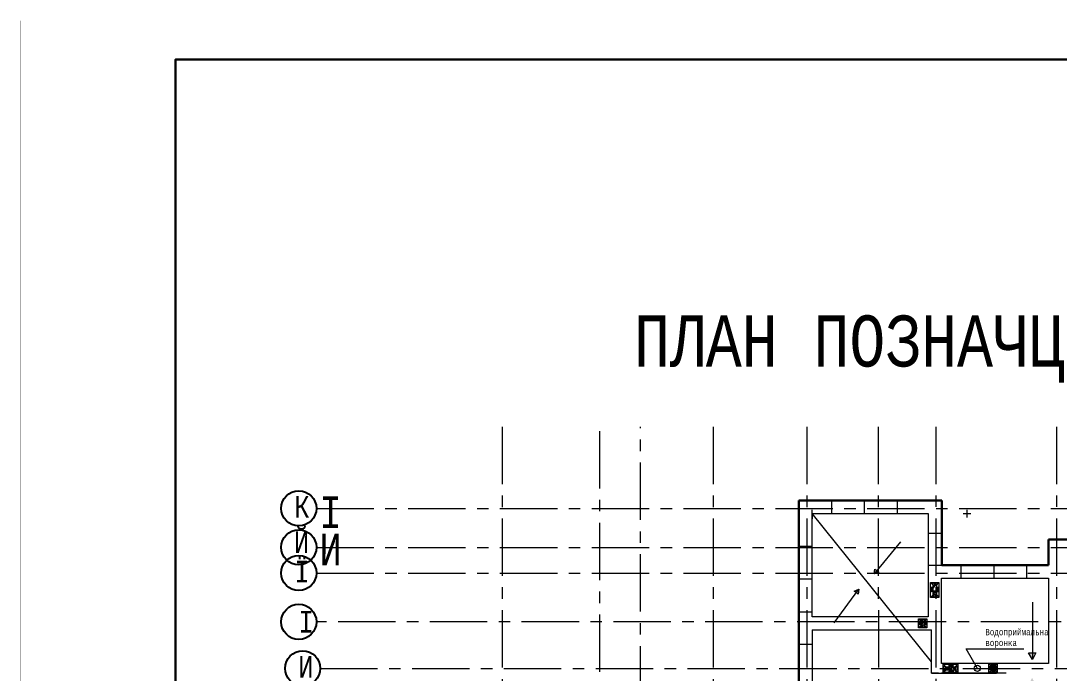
# Model space of a CAD drawing. Header units: millimetres. Extents: x -689206 to 4969298, y -1019800 to 703299.
# Drawn here: x 323329 to 363551, y -339178 to -313889 of the extents above; entities that cross this region are included whole.
import ezdxf

# ---------------------------------------------------------------- set-up
doc = ezdxf.new("R2010")
doc.units = ezdxf.units.MM
doc.linetypes.add('JIS_02_4.0', pattern=[5.5, 4, -1.5])
doc.linetypes.add('осеваяX2', pattern=[101.6, 63.5, -12.7, 12.7, -12.7])
doc.layers.add('внешняярамка', color=7, linetype='Continuous', lineweight=5, plot=False)
for name, color, linetype, lineweight in [('Відомість заповнення дверних та віконних прорізів', 7, 'Continuous', 5), ('РАЗМЕРЫ', 7, 'Continuous', 9), ('сваи', 7, 'JIS_02_4.0', 30), ('стены', 7, 'Continuous', 20), ('Штамп', 7, 'Continuous', 5)]:
    doc.layers.add(name, color=color, linetype=linetype, lineweight=lineweight)
for name, color, linetype in [('кровля', 211, 'Continuous'), ('сетка', 104, 'Continuous'), ('четотам', 7, 'Continuous')]:
    doc.layers.add(name, color=color, linetype=linetype)
doc.styles.add('Аннотативный', font='isocteur.ttf', dxfattribs={"width": 0.7, "height": 250})

msp = doc.modelspace()

# ---------------------------------------------------------------- hatches: boundary and pattern name
at = {"layer": 'кровля', "lineweight": 5}
h = msp.add_hatch(color=7, dxfattribs=at)
h.dxf.hatch_style = 1
h.paths.add_polyline_path([(358585.4, -335854.6), (358609.1, -335862.7), (358609.1, -335854.6)])
h.paths.add_polyline_path([(358585.4, -335854.6), (358609.1, -335854.6), (358609.1, -335846.5)])
h = msp.add_hatch(color=7, dxfattribs=at)
h.dxf.hatch_style = 1
h.paths.add_polyline_path([(358674.1, -335703.9), (358682.3, -335703.9), (358674.1, -335680.3)])
h.paths.add_polyline_path([(358666, -335703.9), (358674.1, -335703.9), (358674.1, -335680.3)])
h = msp.add_hatch(color=7, dxfattribs=at)
h.dxf.hatch_style = 1
h.paths.add_polyline_path([(358729.4, -335703.9), (358737.5, -335703.9), (358729.4, -335680.3)])
h.paths.add_polyline_path([(358721.3, -335703.9), (358729.4, -335703.9), (358729.4, -335680.3)])
h = msp.add_hatch(color=7, dxfattribs=at)
h.dxf.hatch_style = 1
h.paths.add_polyline_path([(358784.7, -335680.3), (358776.6, -335703.9), (358784.7, -335703.9)])
h.paths.add_polyline_path([(358784.7, -335680.3), (358784.7, -335703.9), (358792.8, -335703.9)])
h = msp.add_hatch(color=7, dxfattribs=at)
h.dxf.hatch_style = 1
h.paths.add_polyline_path([(358849.7, -335854.6), (358849.7, -335862.7), (358873.4, -335854.6)])
h.paths.add_polyline_path([(358849.7, -335846.5), (358849.7, -335854.6), (358873.4, -335854.6)])
h = msp.add_hatch(color=7, dxfattribs=at)
h.dxf.hatch_style = 1
h.paths.add_polyline_path([(358585.4, -335904.4), (358609.1, -335912.5), (358609.1, -335904.4)])
h.paths.add_polyline_path([(358585.4, -335904.4), (358609.1, -335904.4), (358609.1, -335896.2)])
h = msp.add_hatch(color=7, dxfattribs=at)
h.dxf.hatch_style = 1
h.paths.add_polyline_path([(358585.4, -335955.6), (358609.1, -335963.8), (358609.1, -335955.6)])
h.paths.add_polyline_path([(358585.4, -335955.6), (358609.1, -335955.6), (358609.1, -335947.5)])
h = msp.add_hatch(color=7, dxfattribs=at)
h.dxf.hatch_style = 1
h.paths.add_polyline_path([(358609.1, -336006.9), (358609.1, -335998.8), (358585.4, -336006.9)])
h.paths.add_polyline_path([(358609.1, -336015), (358609.1, -336006.9), (358585.4, -336006.9)])
h = msp.add_hatch(color=7, dxfattribs=at)
h.dxf.hatch_style = 1
h.paths.add_polyline_path([(358674.1, -336224.2), (358682.3, -336200.5), (358674.1, -336200.5)])
h.paths.add_polyline_path([(358674.1, -336224.2), (358674.1, -336200.5), (358666, -336200.5)])
h = msp.add_hatch(color=7, dxfattribs=at)
h.dxf.hatch_style = 1
h.paths.add_polyline_path([(358729.4, -336224.2), (358737.5, -336200.5), (358729.4, -336200.5)])
h.paths.add_polyline_path([(358729.4, -336224.2), (358729.4, -336200.5), (358721.3, -336200.5)])
h = msp.add_hatch(color=7, dxfattribs=at)
h.dxf.hatch_style = 1
h.paths.add_polyline_path([(358784.7, -336200.5), (358776.6, -336200.5), (358784.7, -336224.2)])
h.paths.add_polyline_path([(358792.8, -336200.5), (358784.7, -336200.5), (358784.7, -336224.2)])
h = msp.add_hatch(color=7, dxfattribs=at)
h.dxf.hatch_style = 1
h.paths.add_polyline_path([(358849.7, -335904.4), (358849.7, -335912.5), (358873.4, -335904.4)])
h.paths.add_polyline_path([(358849.7, -335896.2), (358849.7, -335904.4), (358873.4, -335904.4)])
h = msp.add_hatch(color=7, dxfattribs=at)
h.dxf.hatch_style = 1
h.paths.add_polyline_path([(358849.7, -335955.6), (358849.7, -335963.8), (358873.4, -335955.6)])
h.paths.add_polyline_path([(358849.7, -335947.5), (358849.7, -335955.6), (358873.4, -335955.6)])
h = msp.add_hatch(color=7, dxfattribs=at)
h.dxf.hatch_style = 1
h.paths.add_polyline_path([(358873.4, -336006.9), (358849.7, -335998.8), (358849.7, -336006.9)])
h.paths.add_polyline_path([(358873.4, -336006.9), (358849.7, -336006.9), (358849.7, -336015)])
at = {"layer": 'кровля', "lineweight": 5, "true_color": 0x000000}
h = msp.add_hatch(color=18, dxfattribs=at)
h.dxf.hatch_style = 1
h.paths.add_polyline_path([(358115.4, -337184.4), (358139.1, -337192.6), (358139.1, -337184.4)])
h.paths.add_polyline_path([(358115.4, -337184.4), (358139.1, -337184.4), (358139.1, -337176.3)])
h = msp.add_hatch(color=18, dxfattribs=at)
h.dxf.hatch_style = 1
h.paths.add_polyline_path([(358115.4, -337235.7), (358139.1, -337243.8), (358139.1, -337235.7)])
h.paths.add_polyline_path([(358115.4, -337235.7), (358139.1, -337235.7), (358139.1, -337227.6)])
h = msp.add_hatch(color=18, dxfattribs=at)
h.dxf.hatch_style = 1
h.paths.add_polyline_path([(358139.1, -337286.9), (358139.1, -337278.8), (358115.4, -337286.9)])
h.paths.add_polyline_path([(358139.1, -337295.1), (358139.1, -337286.9), (358115.4, -337286.9)])
h = msp.add_hatch(color=18, dxfattribs=at)
h.dxf.hatch_style = 1
h.paths.add_polyline_path([(358204.1, -337108.7), (358212.3, -337108.7), (358204.1, -337085.1)])
h.paths.add_polyline_path([(358196, -337108.7), (358204.1, -337108.7), (358204.1, -337085.1)])
h = msp.add_hatch(color=18, dxfattribs=at)
h.dxf.hatch_style = 1
h.paths.add_polyline_path([(358204.1, -337402.7), (358212.3, -337379.1), (358204.1, -337379.1)])
h.paths.add_polyline_path([(358204.1, -337402.7), (358204.1, -337379.1), (358196, -337379.1)])
h = msp.add_hatch(color=18, dxfattribs=at)
h.dxf.hatch_style = 1
h.paths.add_polyline_path([(358259.4, -337108.7), (358267.5, -337108.7), (358259.4, -337085.1)])
h.paths.add_polyline_path([(358251.3, -337108.7), (358259.4, -337108.7), (358259.4, -337085.1)])
h = msp.add_hatch(color=18, dxfattribs=at)
h.dxf.hatch_style = 1
h.paths.add_polyline_path([(358259.4, -337402.7), (358267.5, -337379.1), (358259.4, -337379.1)])
h.paths.add_polyline_path([(358259.4, -337402.7), (358259.4, -337379.1), (358251.3, -337379.1)])
h = msp.add_hatch(color=18, dxfattribs=at)
h.dxf.hatch_style = 1
h.paths.add_polyline_path([(358314.7, -337085.1), (358306.6, -337108.7), (358314.7, -337108.7)])
h.paths.add_polyline_path([(358314.7, -337085.1), (358314.7, -337108.7), (358322.8, -337108.7)])
h = msp.add_hatch(color=18, dxfattribs=at)
h.dxf.hatch_style = 1
h.paths.add_polyline_path([(358314.7, -337379.1), (358306.6, -337379.1), (358314.7, -337402.7)])
h.paths.add_polyline_path([(358322.8, -337379.1), (358314.7, -337379.1), (358314.7, -337402.7)])
h = msp.add_hatch(color=18, dxfattribs=at)
h.dxf.hatch_style = 1
h.paths.add_polyline_path([(358379.7, -337184.4), (358379.7, -337192.6), (358403.4, -337184.4)])
h.paths.add_polyline_path([(358379.7, -337176.3), (358379.7, -337184.4), (358403.4, -337184.4)])
h = msp.add_hatch(color=18, dxfattribs=at)
h.dxf.hatch_style = 1
h.paths.add_polyline_path([(358379.7, -337235.7), (358379.7, -337243.8), (358403.4, -337235.7)])
h.paths.add_polyline_path([(358379.7, -337227.6), (358379.7, -337235.7), (358403.4, -337235.7)])
h = msp.add_hatch(color=18, dxfattribs=at)
h.dxf.hatch_style = 1
h.paths.add_polyline_path([(358403.4, -337286.9), (358379.7, -337278.8), (358379.7, -337286.9)])
h.paths.add_polyline_path([(358403.4, -337286.9), (358379.7, -337286.9), (358379.7, -337295.1)])
at = {"layer": 'кровля', "lineweight": 5}
h = msp.add_hatch(color=7, dxfattribs=at)
h.dxf.hatch_style = 1
h.paths.add_polyline_path([(359067.5, -338934.7), (359091.1, -338942.9), (359091.1, -338934.7)])
h.paths.add_polyline_path([(359067.5, -338934.7), (359091.1, -338934.7), (359091.1, -338926.6)])
h = msp.add_hatch(color=7, dxfattribs=at)
h.dxf.hatch_style = 1
h.paths.add_polyline_path([(359067.5, -338990), (359091.1, -338998.1), (359091.1, -338990)])
h.paths.add_polyline_path([(359067.5, -338990), (359091.1, -338990), (359091.1, -338981.9)])
h = msp.add_hatch(color=7, dxfattribs=at)
h.dxf.hatch_style = 1
h.paths.add_polyline_path([(359091.1, -339045.3), (359091.1, -339037.1), (359067.5, -339045.3)])
h.paths.add_polyline_path([(359091.1, -339053.4), (359091.1, -339045.3), (359067.5, -339045.3)])
h = msp.add_hatch(color=7, dxfattribs=at)
h.dxf.hatch_style = 1
h.paths.add_polyline_path([(359284.7, -338869.7), (359292.9, -338869.7), (359284.7, -338846)])
h.paths.add_polyline_path([(359276.6, -338869.7), (359284.7, -338869.7), (359284.7, -338846)])
h = msp.add_hatch(color=7, dxfattribs=at)
h.dxf.hatch_style = 1
h.paths.add_polyline_path([(359336, -338846), (359327.9, -338869.7), (359336, -338869.7)])
h.paths.add_polyline_path([(359336, -338846), (359336, -338869.7), (359344.1, -338869.7)])
h = msp.add_hatch(color=7, dxfattribs=at)
h.dxf.hatch_style = 1
h.paths.add_polyline_path([(359387.2, -338846), (359379.1, -338869.7), (359387.2, -338869.7)])
h.paths.add_polyline_path([(359387.2, -338846), (359387.2, -338869.7), (359395.4, -338869.7)])
h = msp.add_hatch(color=7, dxfattribs=at)
h.dxf.hatch_style = 1
h.paths.add_polyline_path([(359437, -338846), (359428.9, -338869.7), (359437, -338869.7)])
h.paths.add_polyline_path([(359437, -338846), (359437, -338869.7), (359445.2, -338869.7)])
h = msp.add_hatch(color=7, dxfattribs=at)
h.dxf.hatch_style = 1
h.paths.add_polyline_path([(359587.7, -338934.7), (359587.7, -338942.9), (359611.4, -338934.7)])
h.paths.add_polyline_path([(359587.7, -338926.6), (359587.7, -338934.7), (359611.4, -338934.7)])
h = msp.add_hatch(color=7, dxfattribs=at)
h.dxf.hatch_style = 1
h.paths.add_polyline_path([(359587.7, -338990), (359587.7, -338998.1), (359611.4, -338990)])
h.paths.add_polyline_path([(359587.7, -338981.9), (359587.7, -338990), (359611.4, -338990)])
h = msp.add_hatch(color=7, dxfattribs=at)
h.dxf.hatch_style = 1
h.paths.add_polyline_path([(359611.4, -339045.3), (359587.7, -339037.1), (359587.7, -339045.3)])
h.paths.add_polyline_path([(359611.4, -339045.3), (359587.7, -339045.3), (359587.7, -339053.4)])
at = {"layer": 'кровля', "lineweight": 5, "true_color": 0x000000}
h = msp.add_hatch(color=18, dxfattribs=at)
h.dxf.hatch_style = 1
h.paths.add_polyline_path([(360845.4, -338930.5), (360869.1, -338938.7), (360869.1, -338930.5)])
h.paths.add_polyline_path([(360845.4, -338930.5), (360869.1, -338930.5), (360869.1, -338922.4)])
h = msp.add_hatch(color=18, dxfattribs=at)
h.dxf.hatch_style = 1
h.paths.add_polyline_path([(360845.4, -338981.8), (360869.1, -338989.9), (360869.1, -338981.8)])
h.paths.add_polyline_path([(360845.4, -338981.8), (360869.1, -338981.8), (360869.1, -338973.7)])
h = msp.add_hatch(color=18, dxfattribs=at)
h.dxf.hatch_style = 1
h.paths.add_polyline_path([(360869.1, -339033), (360869.1, -339024.9), (360845.4, -339033)])
h.paths.add_polyline_path([(360869.1, -339041.2), (360869.1, -339033), (360845.4, -339033)])
h = msp.add_hatch(color=18, dxfattribs=at)
h.dxf.hatch_style = 1
h.paths.add_polyline_path([(360934.1, -338854.8), (360942.3, -338854.8), (360934.1, -338831.2)])
h.paths.add_polyline_path([(360926, -338854.8), (360934.1, -338854.8), (360934.1, -338831.2)])
h = msp.add_hatch(color=18, dxfattribs=at)
h.dxf.hatch_style = 1
h.paths.add_polyline_path([(360989.4, -338854.8), (360997.5, -338854.8), (360989.4, -338831.2)])
h.paths.add_polyline_path([(360981.3, -338854.8), (360989.4, -338854.8), (360989.4, -338831.2)])
h = msp.add_hatch(color=18, dxfattribs=at)
h.dxf.hatch_style = 1
h.paths.add_polyline_path([(361044.7, -338831.2), (361036.6, -338854.8), (361044.7, -338854.8)])
h.paths.add_polyline_path([(361044.7, -338831.2), (361044.7, -338854.8), (361052.8, -338854.8)])
h = msp.add_hatch(color=18, dxfattribs=at)
h.dxf.hatch_style = 1
h.paths.add_polyline_path([(361109.7, -338930.5), (361109.7, -338938.7), (361133.4, -338930.5)])
h.paths.add_polyline_path([(361109.7, -338922.4), (361109.7, -338930.5), (361133.4, -338930.5)])
h = msp.add_hatch(color=18, dxfattribs=at)
h.dxf.hatch_style = 1
h.paths.add_polyline_path([(361109.7, -338981.8), (361109.7, -338989.9), (361133.4, -338981.8)])
h.paths.add_polyline_path([(361109.7, -338973.7), (361109.7, -338981.8), (361133.4, -338981.8)])
h = msp.add_hatch(color=18, dxfattribs=at)
h.dxf.hatch_style = 1
h.paths.add_polyline_path([(361133.4, -339033), (361109.7, -339024.9), (361109.7, -339033)])
h.paths.add_polyline_path([(361133.4, -339033), (361109.7, -339033), (361109.7, -339041.2)])
at = {"layer": 'кровля', "lineweight": 5}
h = msp.add_hatch(color=7, dxfattribs=at)
h.dxf.hatch_style = 1
h.paths.add_polyline_path([(359284.7, -339134), (359292.9, -339110.3), (359284.7, -339110.3)])
h.paths.add_polyline_path([(359284.7, -339134), (359284.7, -339110.3), (359276.6, -339110.3)])
h = msp.add_hatch(color=7, dxfattribs=at)
h.dxf.hatch_style = 1
h.paths.add_polyline_path([(359336, -339110.3), (359327.9, -339110.3), (359336, -339134)])
h.paths.add_polyline_path([(359344.1, -339110.3), (359336, -339110.3), (359336, -339134)])
h = msp.add_hatch(color=7, dxfattribs=at)
h.dxf.hatch_style = 1
h.paths.add_polyline_path([(359387.2, -339110.3), (359379.1, -339110.3), (359387.2, -339134)])
h.paths.add_polyline_path([(359395.4, -339110.3), (359387.2, -339110.3), (359387.2, -339134)])
h = msp.add_hatch(color=7, dxfattribs=at)
h.dxf.hatch_style = 1
h.paths.add_polyline_path([(359437, -339110.3), (359428.9, -339110.3), (359437, -339134)])
h.paths.add_polyline_path([(359445.2, -339110.3), (359437, -339110.3), (359437, -339134)])
at = {"layer": 'кровля', "lineweight": 5, "true_color": 0x000000}
h = msp.add_hatch(color=18, dxfattribs=at)
h.dxf.hatch_style = 1
h.paths.add_polyline_path([(360934.1, -339148.8), (360942.3, -339125.2), (360934.1, -339125.2)])
h.paths.add_polyline_path([(360934.1, -339148.8), (360934.1, -339125.2), (360926, -339125.2)])
h = msp.add_hatch(color=18, dxfattribs=at)
h.dxf.hatch_style = 1
h.paths.add_polyline_path([(360989.4, -339148.8), (360997.5, -339125.2), (360989.4, -339125.2)])
h.paths.add_polyline_path([(360989.4, -339148.8), (360989.4, -339125.2), (360981.3, -339125.2)])
h = msp.add_hatch(color=18, dxfattribs=at)
h.dxf.hatch_style = 1
h.paths.add_polyline_path([(361044.7, -339125.2), (361036.6, -339125.2), (361044.7, -339148.8)])
h.paths.add_polyline_path([(361052.8, -339125.2), (361044.7, -339125.2), (361044.7, -339148.8)])
at = {"layer": 'РАЗМЕРЫ', "lineweight": 5, "ltscale": 150}
h = msp.add_hatch(color=256, dxfattribs=at)
h.dxf.hatch_style = 1
h.paths.add_polyline_path([(358791.9, -335765.4), (358666.9, -335765.4), (358666.9, -335915.4)])
h.paths.add_polyline_path([(358791.9, -335989.1), (358666.9, -335989.1), (358666.9, -336139.1)])
h = msp.add_hatch(color=256, dxfattribs=at)
h.dxf.hatch_style = 1
h.paths.add_polyline_path([(358321.9, -337168.9), (358196.9, -337168.9), (358196.9, -337318.9)])
h = msp.add_hatch(color=256, dxfattribs=at)
h.dxf.hatch_style = 1
h.paths.add_polyline_path([(359526.3, -339052.5), (359526.3, -338927.5), (359376.3, -338927.5)])
h.paths.add_polyline_path([(359302.5, -339052.5), (359302.5, -338927.5), (359152.5, -338927.5)])
h = msp.add_hatch(color=256, dxfattribs=at)
h.dxf.hatch_style = 1
h.paths.add_polyline_path([(361051.9, -338915), (360926.9, -338915), (360926.9, -339065)])
at = {"layer": 'сваи', "linetype": 'ByBlock', "lineweight": 20, "ltscale": 35}
h = msp.add_hatch(color=256, dxfattribs=at)
h.dxf.hatch_style = 1
h.paths.add_polyline_path([(377672.9, -335261.9), (377595.4, -335325.3), (377779.4, -335392.2)])
h.paths.add_polyline_path([(377748.2, -335200.5), (377672.9, -335261.9), (377779.4, -335392.2)])
h.paths.add_polyline_path([(378410.4, -336063.2), (378410.4, -336257.5), (378494.5, -336208.9)])
h.paths.add_polyline_path([(378581.2, -336158.8), (378410.4, -336063.2), (378494.5, -336208.9)])
h.paths.add_polyline_path([(371429.4, -339362.2), (371429.4, -339611.2), (371573.2, -339611.2)])
h.paths.add_polyline_path([(371429.4, -339362.2), (371299.4, -339611.2), (371429.4, -339611.2)])
h.paths.add_polyline_path([(371429.4, -338393.3), (371285.7, -338393.3), (371429.4, -338642.2)])
h.paths.add_polyline_path([(371559.4, -338393.3), (371429.4, -338393.3), (371429.4, -338642.2)])
h.paths.add_polyline_path([(367789.4, -338343.3), (367659.4, -338343.3), (367659.4, -338592.2)])
h.paths.add_polyline_path([(367659.4, -338343.3), (367515.7, -338343.3), (367659.4, -338592.2)])
h.paths.add_polyline_path([(367659.4, -339362.2), (367529.4, -339611.2), (367659.4, -339611.2)])
h.paths.add_polyline_path([(367659.4, -339362.2), (367659.4, -339611.2), (367803.2, -339611.2)])
h.paths.add_polyline_path([(362499.4, -339362.2), (362499.4, -339611.2), (362643.2, -339611.2)])
h.paths.add_polyline_path([(362499.4, -339362.2), (362369.4, -339611.2), (362499.4, -339611.2)])
h.paths.add_polyline_path([(362509.4, -338393.3), (362365.7, -338393.3), (362509.4, -338642.2)])
h.paths.add_polyline_path([(362639.4, -338393.3), (362509.4, -338393.3), (362509.4, -338642.2)])
h.paths.add_polyline_path([(355789.8, -335916.3), (355609.7, -335993.1), (355690.6, -336052.2)])
h.paths.add_polyline_path([(355789.8, -335916.3), (355690.6, -336052.2), (355769.1, -336109.4)])
h.paths.add_polyline_path([(356410.7, -335138.7), (356379.5, -335330.5), (356486, -335200.2)])
h.paths.add_polyline_path([(356486, -335200.2), (356379.5, -335330.5), (356563.5, -335263.5)])

# ---------------------------------------------------------------- linework, layer by layer
at = {"layer": 'внешняярамка', "lineweight": 5, "ltscale": 50, "const_width": 3}
msp.add_lwpolyline([(323330, -402918.3), (449228.7, -402918.3), (449228.7, -313890), (323330, -313890), (323330, -402918.3)], dxfattribs=at)
at = {"layer": 'кровля', "color": 7, "lineweight": 5}
for p, q in [((358666.9, -335765.4), (358566.9, -335665.4)), ((358585.4, -335854.6), (358609.1, -335846.5)), ((358609.1, -335846.5), (358609.1, -335854.6)), ((358674.1, -335680.3), (358666, -335703.9)), ((358666, -335703.9), (358674.1, -335703.9)), ((358674.1, -335750.3), (358674.1, -335680.3)), ((358674.1, -335680.3), (358682.3, -335703.9)), ((358682.3, -335703.9), (358674.1, -335703.9)), ((358729.4, -335680.3), (358721.3, -335703.9)), ((358721.3, -335703.9), (358729.4, -335703.9)), ((358729.4, -335750.3), (358729.4, -335680.3)), ((358729.4, -335680.3), (358737.5, -335703.9)), ((358737.5, -335703.9), (358729.4, -335703.9)), ((358784.7, -335680.3), (358776.6, -335703.9)), ((358776.6, -335703.9), (358784.7, -335703.9)), ((358784.7, -335750.3), (358784.7, -335680.3)), ((358784.7, -335680.3), (358792.8, -335703.9)), ((358792.8, -335703.9), (358784.7, -335703.9)), ((358791.9, -335765.4), (358891.9, -335665.4)), ((358873.4, -335854.6), (358849.7, -335846.5)), ((358849.7, -335846.5), (358849.7, -335854.6)), ((358666.9, -336139.1), (358566.9, -336239.1)), ((358655.4, -335854.6), (358585.4, -335854.6)), ((358585.4, -335854.6), (358609.1, -335862.7)), ((358585.4, -335904.4), (358609.1, -335896.2)), ((358655.4, -335904.4), (358585.4, -335904.4)), ((358585.4, -335904.4), (358609.1, -335912.5)), ((358585.4, -335955.6), (358609.1, -335947.5)), ((358655.4, -335955.6), (358585.4, -335955.6)), ((358585.4, -335955.6), (358609.1, -335963.8)), ((358585.4, -336006.9), (358609.1, -335998.8)), ((358655.4, -336006.9), (358585.4, -336006.9)), ((358585.4, -336006.9), (358609.1, -336015)), ((358609.1, -335862.7), (358609.1, -335854.6)), ((358609.1, -335896.2), (358609.1, -335904.4)), ((358609.1, -335912.5), (358609.1, -335904.4)), ((358609.1, -335947.5), (358609.1, -335955.6)), ((358609.1, -335963.8), (358609.1, -335955.6)), ((358609.1, -335998.8), (358609.1, -336006.9)), ((358609.1, -336015), (358609.1, -336006.9)), ((358674.1, -336224.2), (358666, -336200.5)), ((358666, -336200.5), (358674.1, -336200.5)), ((358674.1, -336154.2), (358674.1, -336224.2)), ((358674.1, -336224.2), (358682.3, -336200.5)), ((358682.3, -336200.5), (358674.1, -336200.5)), ((358729.4, -336224.2), (358721.3, -336200.5)), ((358721.3, -336200.5), (358729.4, -336200.5)), ((358729.4, -336154.2), (358729.4, -336224.2)), ((358729.4, -336224.2), (358737.5, -336200.5)), ((358737.5, -336200.5), (358729.4, -336200.5)), ((358784.7, -336224.2), (358776.6, -336200.5)), ((358776.6, -336200.5), (358784.7, -336200.5)), ((358784.7, -336154.2), (358784.7, -336224.2)), ((358784.7, -336224.2), (358792.8, -336200.5)), ((358792.8, -336200.5), (358784.7, -336200.5)), ((358791.9, -336139.1), (358891.9, -336239.1)), ((358803.4, -335854.6), (358873.4, -335854.6)), ((358803.4, -335904.4), (358873.4, -335904.4)), ((358803.4, -335955.6), (358873.4, -335955.6)), ((358803.4, -336006.9), (358873.4, -336006.9)), ((358873.4, -335854.6), (358849.7, -335862.7)), ((358849.7, -335862.7), (358849.7, -335854.6)), ((358873.4, -335904.4), (358849.7, -335896.2)), ((358849.7, -335896.2), (358849.7, -335904.4)), ((358873.4, -335904.4), (358849.7, -335912.5)), ((358849.7, -335912.5), (358849.7, -335904.4)), ((358873.4, -335955.6), (358849.7, -335947.5)), ((358849.7, -335947.5), (358849.7, -335955.6)), ((358873.4, -335955.6), (358849.7, -335963.8)), ((358849.7, -335963.8), (358849.7, -335955.6)), ((358873.4, -336006.9), (358849.7, -335998.8)), ((358849.7, -335998.8), (358849.7, -336006.9)), ((358873.4, -336006.9), (358849.7, -336015)), ((358849.7, -336015), (358849.7, -336006.9)), ((359152.5, -338927.5), (359052.5, -338827.5)), ((359152.5, -339052.5), (359052.5, -339152.5)), ((359067.5, -338934.7), (359091.1, -338926.6)), ((359137.5, -338934.7), (359067.5, -338934.7)), ((359067.5, -338934.7), (359091.1, -338942.9)), ((359067.5, -338990), (359091.1, -338998.1)), ((359067.5, -339045.3), (359091.1, -339037.1)), ((359137.5, -339045.3), (359067.5, -339045.3)), ((359067.5, -339045.3), (359091.1, -339053.4)), ((359091.1, -338926.6), (359091.1, -338934.7)), ((359091.1, -338942.9), (359091.1, -338934.7)), ((359091.1, -338998.1), (359091.1, -338990)), ((359091.1, -339037.1), (359091.1, -339045.3)), ((359091.1, -339053.4), (359091.1, -339045.3)), ((359284.7, -338846), (359276.6, -338869.7)), ((359276.6, -338869.7), (359284.7, -338869.7)), ((359284.7, -338916), (359284.7, -338846)), ((359284.7, -338846), (359292.9, -338869.7)), ((359292.9, -338869.7), (359284.7, -338869.7)), ((359284.7, -339064), (359284.7, -339134)), ((359336, -338846), (359327.9, -338869.7)), ((359327.9, -338869.7), (359336, -338869.7)), ((359336, -338916), (359336, -338846)), ((359336, -338846), (359344.1, -338869.7)), ((359344.1, -338869.7), (359336, -338869.7)), ((359336, -339064), (359336, -339134)), ((359387.2, -338846), (359379.1, -338869.7)), ((359379.1, -338869.7), (359387.2, -338869.7)), ((359387.2, -338916), (359387.2, -338846)), ((359387.2, -338846), (359395.4, -338869.7)), ((359395.4, -338869.7), (359387.2, -338869.7)), ((359387.2, -339064), (359387.2, -339134)), ((359437, -338846), (359428.9, -338869.7)), ((359428.9, -338869.7), (359437, -338869.7)), ((359437, -338916), (359437, -338846)), ((359437, -338846), (359445.2, -338869.7)), ((359445.2, -338869.7), (359437, -338869.7)), ((359437, -339064), (359437, -339134)), ((359526.3, -338927.5), (359626.3, -338827.5)), ((359526.3, -339052.5), (359626.3, -339152.5)), ((359541.4, -338934.7), (359611.4, -338934.7)), ((359541.4, -339045.3), (359611.4, -339045.3)), ((359611.4, -338934.7), (359587.7, -338926.6)), ((359587.7, -338926.6), (359587.7, -338934.7)), ((359611.4, -338934.7), (359587.7, -338942.9)), ((359587.7, -338942.9), (359587.7, -338934.7)), ((359611.4, -338990), (359587.7, -338998.1)), ((359587.7, -338998.1), (359587.7, -338990)), ((359611.4, -339045.3), (359587.7, -339037.1)), ((359587.7, -339037.1), (359587.7, -339045.3)), ((359611.4, -339045.3), (359587.7, -339053.4)), ((359587.7, -339053.4), (359587.7, -339045.3)), ((359284.7, -339134), (359276.6, -339110.3)), ((359276.6, -339110.3), (359284.7, -339110.3)), ((359284.7, -339134), (359292.9, -339110.3)), ((359292.9, -339110.3), (359284.7, -339110.3)), ((359336, -339134), (359327.9, -339110.3)), ((359327.9, -339110.3), (359336, -339110.3)), ((359336, -339134), (359344.1, -339110.3)), ((359344.1, -339110.3), (359336, -339110.3)), ((359387.2, -339134), (359379.1, -339110.3)), ((359379.1, -339110.3), (359387.2, -339110.3)), ((359387.2, -339134), (359395.4, -339110.3)), ((359395.4, -339110.3), (359387.2, -339110.3)), ((359437, -339134), (359428.9, -339110.3)), ((359428.9, -339110.3), (359437, -339110.3)), ((359437, -339134), (359445.2, -339110.3)), ((359445.2, -339110.3), (359437, -339110.3))]:
    msp.add_line(p, q, dxfattribs=at)
at = {"layer": 'кровля', "color": 18, "lineweight": 5, "true_color": 0x000000}
for p, q in [((358196.9, -337168.9), (358096.9, -337068.9)), ((358196.9, -337318.9), (358096.9, -337418.9)), ((358115.4, -337184.4), (358139.1, -337176.3)), ((358185.4, -337184.4), (358115.4, -337184.4)), ((358115.4, -337184.4), (358139.1, -337192.6)), ((358115.4, -337235.7), (358139.1, -337227.6)), ((358185.4, -337235.7), (358115.4, -337235.7)), ((358115.4, -337235.7), (358139.1, -337243.8)), ((358115.4, -337286.9), (358139.1, -337278.8)), ((358185.4, -337286.9), (358115.4, -337286.9)), ((358115.4, -337286.9), (358139.1, -337295.1)), ((358139.1, -337176.3), (358139.1, -337184.4)), ((358139.1, -337192.6), (358139.1, -337184.4)), ((358139.1, -337227.6), (358139.1, -337235.7)), ((358139.1, -337243.8), (358139.1, -337235.7)), ((358139.1, -337278.8), (358139.1, -337286.9)), ((358139.1, -337295.1), (358139.1, -337286.9)), ((358204.1, -337085.1), (358196, -337108.7)), ((358196, -337108.7), (358204.1, -337108.7)), ((358204.1, -337402.7), (358196, -337379.1)), ((358196, -337379.1), (358204.1, -337379.1)), ((358204.1, -337155.1), (358204.1, -337085.1)), ((358204.1, -337085.1), (358212.3, -337108.7)), ((358212.3, -337108.7), (358204.1, -337108.7)), ((358204.1, -337332.7), (358204.1, -337402.7)), ((358204.1, -337402.7), (358212.3, -337379.1)), ((358212.3, -337379.1), (358204.1, -337379.1)), ((358259.4, -337085.1), (358251.3, -337108.7)), ((358251.3, -337108.7), (358259.4, -337108.7)), ((358259.4, -337402.7), (358251.3, -337379.1)), ((358251.3, -337379.1), (358259.4, -337379.1)), ((358259.4, -337155.1), (358259.4, -337085.1)), ((358259.4, -337085.1), (358267.5, -337108.7)), ((358267.5, -337108.7), (358259.4, -337108.7)), ((358259.4, -337332.7), (358259.4, -337402.7)), ((358259.4, -337402.7), (358267.5, -337379.1)), ((358267.5, -337379.1), (358259.4, -337379.1)), ((358314.7, -337085.1), (358306.6, -337108.7)), ((358306.6, -337108.7), (358314.7, -337108.7)), ((358314.7, -337402.7), (358306.6, -337379.1)), ((358306.6, -337379.1), (358314.7, -337379.1)), ((358314.7, -337155.1), (358314.7, -337085.1)), ((358314.7, -337085.1), (358322.8, -337108.7)), ((358322.8, -337108.7), (358314.7, -337108.7)), ((358314.7, -337332.7), (358314.7, -337402.7)), ((358314.7, -337402.7), (358322.8, -337379.1)), ((358322.8, -337379.1), (358314.7, -337379.1)), ((358321.9, -337168.9), (358421.9, -337068.9)), ((358321.9, -337318.9), (358421.9, -337418.9)), ((358333.4, -337184.4), (358403.4, -337184.4)), ((358333.4, -337235.7), (358403.4, -337235.7)), ((358333.4, -337286.9), (358403.4, -337286.9)), ((358403.4, -337184.4), (358379.7, -337176.3)), ((358379.7, -337176.3), (358379.7, -337184.4)), ((358403.4, -337184.4), (358379.7, -337192.6)), ((358379.7, -337192.6), (358379.7, -337184.4)), ((358403.4, -337235.7), (358379.7, -337227.6)), ((358379.7, -337227.6), (358379.7, -337235.7)), ((358403.4, -337235.7), (358379.7, -337243.8)), ((358379.7, -337243.8), (358379.7, -337235.7)), ((358403.4, -337286.9), (358379.7, -337278.8)), ((358379.7, -337278.8), (358379.7, -337286.9)), ((358403.4, -337286.9), (358379.7, -337295.1)), ((358379.7, -337295.1), (358379.7, -337286.9)), ((360926.9, -338915), (360826.9, -338815)), ((360926.9, -339065), (360826.9, -339165)), ((360845.4, -338930.5), (360869.1, -338922.4)), ((360915.4, -338930.5), (360845.4, -338930.5)), ((360845.4, -338930.5), (360869.1, -338938.7)), ((360845.4, -338981.8), (360869.1, -338973.7)), ((360915.4, -338981.8), (360845.4, -338981.8)), ((360845.4, -338981.8), (360869.1, -338989.9)), ((360845.4, -339033), (360869.1, -339024.9)), ((360915.4, -339033), (360845.4, -339033)), ((360845.4, -339033), (360869.1, -339041.2)), ((360869.1, -338922.4), (360869.1, -338930.5)), ((360869.1, -338938.7), (360869.1, -338930.5)), ((360869.1, -338973.7), (360869.1, -338981.8)), ((360869.1, -338989.9), (360869.1, -338981.8)), ((360869.1, -339024.9), (360869.1, -339033)), ((360869.1, -339041.2), (360869.1, -339033)), ((360934.1, -338831.2), (360926, -338854.8)), ((360926, -338854.8), (360934.1, -338854.8)), ((360934.1, -338901.2), (360934.1, -338831.2)), ((360934.1, -338831.2), (360942.3, -338854.8)), ((360942.3, -338854.8), (360934.1, -338854.8)), ((360989.4, -338831.2), (360981.3, -338854.8)), ((360981.3, -338854.8), (360989.4, -338854.8)), ((360989.4, -338901.2), (360989.4, -338831.2)), ((360989.4, -338831.2), (360997.5, -338854.8)), ((360997.5, -338854.8), (360989.4, -338854.8)), ((361044.7, -338831.2), (361036.6, -338854.8)), ((361036.6, -338854.8), (361044.7, -338854.8)), ((361044.7, -338901.2), (361044.7, -338831.2)), ((361044.7, -338831.2), (361052.8, -338854.8)), ((361052.8, -338854.8), (361044.7, -338854.8)), ((361051.9, -338915), (361151.9, -338815)), ((361051.9, -339065), (361151.9, -339165)), ((361063.4, -338930.5), (361133.4, -338930.5)), ((361063.4, -338981.8), (361133.4, -338981.8)), ((361063.4, -339033), (361133.4, -339033)), ((361133.4, -338930.5), (361109.7, -338922.4)), ((361109.7, -338922.4), (361109.7, -338930.5)), ((361133.4, -338930.5), (361109.7, -338938.7)), ((361109.7, -338938.7), (361109.7, -338930.5)), ((361133.4, -338981.8), (361109.7, -338973.7)), ((361109.7, -338973.7), (361109.7, -338981.8)), ((361133.4, -338981.8), (361109.7, -338989.9)), ((361109.7, -338989.9), (361109.7, -338981.8)), ((361133.4, -339033), (361109.7, -339024.9)), ((361109.7, -339024.9), (361109.7, -339033)), ((361133.4, -339033), (361109.7, -339041.2)), ((361109.7, -339041.2), (361109.7, -339033)), ((360934.1, -339148.8), (360926, -339125.2)), ((360926, -339125.2), (360934.1, -339125.2)), ((360934.1, -339078.8), (360934.1, -339148.8)), ((360934.1, -339148.8), (360942.3, -339125.2)), ((360942.3, -339125.2), (360934.1, -339125.2)), ((360989.4, -339148.8), (360981.3, -339125.2)), ((360981.3, -339125.2), (360989.4, -339125.2)), ((360989.4, -339078.8), (360989.4, -339148.8)), ((360989.4, -339148.8), (360997.5, -339125.2)), ((360997.5, -339125.2), (360989.4, -339125.2)), ((361044.7, -339148.8), (361036.6, -339125.2)), ((361036.6, -339125.2), (361044.7, -339125.2)), ((361044.7, -339078.8), (361044.7, -339148.8)), ((361044.7, -339148.8), (361052.8, -339125.2)), ((361052.8, -339125.2), (361044.7, -339125.2))]:
    msp.add_line(p, q, dxfattribs=at)
at = {"layer": 'кровля', "color": 7, "lineweight": 15}
for p, q in [((359067.5, -338990), (359091.1, -338981.9)), ((359091.1, -338981.9), (359091.1, -338990)), ((359611.4, -338990), (359587.7, -338981.9)), ((359587.7, -338981.9), (359587.7, -338990))]:
    msp.add_line(p, q, dxfattribs=at)
at = {"layer": 'кровля', "color": 7, "lineweight": 5}
for points in [[(358566.9, -335665.4), (358891.9, -335665.4), (358891.9, -336239.1), (358566.9, -336239.1)], [(358666.9, -335765.4), (358791.9, -335765.4), (358791.9, -336139.1), (358666.9, -336139.1)], [(359626.3, -338827.5), (359626.3, -339152.5), (359052.5, -339152.5), (359052.5, -338827.5)], [(359526.3, -338927.5), (359526.3, -339052.5), (359152.5, -339052.5), (359152.5, -338927.5)]]:
    msp.add_lwpolyline(points, close=True, dxfattribs=at)
at = {"layer": 'кровля', "color": 18, "lineweight": 5, "true_color": 0x000000}
for points in [[(358096.9, -337068.9), (358421.9, -337068.9), (358421.9, -337418.9), (358096.9, -337418.9)], [(358196.9, -337168.9), (358321.9, -337168.9), (358321.9, -337318.9), (358196.9, -337318.9)], [(360826.9, -338815), (361151.9, -338815), (361151.9, -339165), (360826.9, -339165)], [(360926.9, -338915), (361051.9, -338915), (361051.9, -339065), (360926.9, -339065)]]:
    msp.add_lwpolyline(points, close=True, dxfattribs=at)
at = {"layer": 'РАЗМЕРЫ', "linetype": 'осеваяX2', "lineweight": 5, "ltscale": 35}
for p, q in [((345741.1, -329790), (345741.1, -379462.3)), ((347330.5, -379462.3), (347330.5, -329624.6)), ((350141.1, -329624.6), (350141.1, -379462.3)), ((356532.6, -329624.6), (356612.6, -379462.3)), ((358776.6, -329621), (358776.6, -379462.3)), ((363450.5, -329621), (363450.5, -379462.3)), ((334777.8, -332788.5), (401980.5, -332789.7)), ((401847.8, -337188), (334777.8, -337188))]:
    msp.add_line(p, q, dxfattribs=at)
at = {"layer": 'РАЗМЕРЫ', "linetype": 'ByBlock', "lineweight": 9, "ltscale": 35}
for p, q in [((354740.5, -332988), (354740.5, -332480)), ((356010.5, -332988), (356010.5, -332480)), ((357280.5, -332988), (357280.5, -332480)), ((358480.5, -333750), (358998.5, -333750)), ((353470.5, -334258), (353980.5, -334258)), ((358480.5, -334988), (358998.5, -334988)), ((359750.5, -335498), (359750.5, -334988)), ((361020.5, -334988), (361020.5, -335498)), ((362290.5, -335498), (362290.5, -334988)), ((353980.5, -335528), (353470.5, -335528)), ((353470.5, -336798), (353980.5, -336798)), ((353980.5, -338068), (353470.5, -338068))]:
    msp.add_line(p, q, dxfattribs=at)
at = {"layer": 'РАЗМЕРЫ', "linetype": 'ByBlock', "lineweight": 20}
msp.add_line((353980.5, -332988), (358480.5, -332988), dxfattribs=at)
at = {"layer": 'РАЗМЕРЫ', "lineweight": 13, "ltscale": 150}
msp.add_line((358600.5, -338732.2), (353980.5, -332988), dxfattribs=at)
at = {"layer": 'РАЗМЕРЫ', "lineweight": 9, "ltscale": 150}
for p, q in [((360379.4, -338990), (359941.2, -338231)), ((359941.2, -338231), (362178.3, -338231))]:
    msp.add_line(p, q, dxfattribs=at)
msp.add_circle((360379.4, -338990), 122, dxfattribs=at)
at = {"layer": 'сваи', "lineweight": 9, "ltscale": 15000}
for p, q in [((357402.2, -334078.7), (356379.5, -335330.5)), ((354836.7, -337221.8), (355789.8, -335916.3)), ((362509.4, -336422.2), (362509.4, -338642.2))]:
    msp.add_line(p, q, dxfattribs=at)
at = {"layer": 'сваи', "lineweight": 20, "ltscale": 15000}
for p, q in [((356379.5, -335330.5), (356410.7, -335138.7)), ((356563.5, -335263.5), (356379.5, -335330.5)), ((356410.7, -335138.7), (356486, -335200.2)), ((356486, -335200.2), (356563.5, -335263.5)), ((355609.7, -335993.1), (355789.8, -335916.3)), ((355690.6, -336052.2), (355609.7, -335993.1)), ((355769.1, -336109.4), (355690.6, -336052.2)), ((355789.8, -335916.3), (355769.1, -336109.4)), ((362509.4, -338642.2), (362365.7, -338393.3)), ((362365.7, -338393.3), (362639.4, -338393.3)), ((362639.4, -338393.3), (362509.4, -338642.2))]:
    msp.add_line(p, q, dxfattribs=at)
at = {"layer": 'сетка', "color": 0}
for centre in [(334097, -332786.3), (334097, -334295.8), (334097, -335295.8), (334097, -337185.8), (334247, -338987.8)]:
    msp.add_circle(centre, 680.7, dxfattribs=at)
at = {"layer": 'стены', "linetype": 'осеваяX2', "lineweight": 5, "ltscale": 35}
for p, q in [((341980.5, -329624.6), (341980.5, -370492)), ((353780.5, -329624.6), (353780.5, -379462.3)), ((334777.8, -334298), (401980.5, -334298)), ((334777.8, -335298), (401980.5, -335298)), ((334927.8, -338990), (401980.5, -338990))]:
    msp.add_line(p, q, dxfattribs=at)
at = {"layer": 'стены', "lineweight": 30}
for p, q in [((353470.5, -337730.1), (353470.5, -332480)), ((353470.5, -332480), (358998.5, -332480)), ((358998.5, -332480), (358998.5, -334988)), ((363140.5, -333988), (370970.5, -333988)), ((363140.5, -333988), (363140.5, -334988)), ((358998.5, -334988), (363140.5, -334988)), ((353470.5, -340013.3), (353470.5, -337730.1))]:
    msp.add_line(p, q, dxfattribs=at)
at = {"layer": 'стены'}
for p, q in [((353980.5, -333138), (353980.5, -332838)), ((353980.5, -332988), (353980.5, -333199)), ((359830.5, -332988), (360130.5, -332988)), ((359980.5, -333138), (359980.5, -332838)), ((358870.5, -339178), (358618.5, -339178))]:
    msp.add_line(p, q, dxfattribs=at)
at = {"layer": 'стены', "lineweight": 13}
for p, q in [((353980.5, -336988), (353980.5, -332988)), ((358480.5, -332988), (358480.5, -336988)), ((358990.5, -338798), (358990.5, -335498)), ((358990.5, -335498), (363140.5, -335498)), ((363140.5, -335498), (363140.5, -338798)), ((358480.5, -336988), (353980.5, -336988)), ((353980.5, -337498), (358600.5, -337498)), ((358600.5, -339178), (358600.5, -337498)), ((363140.5, -338798), (358990.5, -338798)), ((358600.5, -339178), (361118.5, -339178)), ((361490.5, -339178), (358990.5, -339178))]:
    msp.add_line(p, q, dxfattribs=at)
at = {"layer": 'стены', "lineweight": 20}
msp.add_line((353980.5, -337498), (353980.5, -339823), dxfattribs=at)
at = {"layer": 'четотам', "color": 7, "lineweight": 5}
for points in [[(358666.9, -336139.1), (358666.9, -335989.1), (358791.9, -335989.1), (358791.9, -336139.1), (358666.9, -336139.1), (358791.9, -335989.1)], [(359152.5, -338927.5), (359302.5, -338927.5), (359302.5, -339052.5), (359152.5, -339052.5), (359152.5, -338927.5), (359302.5, -339052.5)], [(359376.3, -338927.5), (359526.3, -338927.5), (359526.3, -339052.5), (359376.3, -339052.5), (359376.3, -338927.5), (359526.3, -339052.5)]]:
    msp.add_lwpolyline(points, dxfattribs=at)
at = {"layer": 'четотам', "color": 18, "lineweight": 5, "true_color": 0x000000}
for points in [[(358196.9, -337318.9), (358196.9, -337168.9), (358321.9, -337168.9), (358321.9, -337318.9), (358196.9, -337318.9), (358321.9, -337168.9)], [(358196.9, -337318.9), (358196.9, -337168.9), (358321.9, -337168.9), (358321.9, -337318.9), (358196.9, -337318.9), (358321.9, -337168.9)], [(360926.9, -339065), (360926.9, -338915), (361051.9, -338915), (361051.9, -339065), (360926.9, -339065), (361051.9, -338915)], [(360926.9, -339065), (360926.9, -338915), (361051.9, -338915), (361051.9, -339065), (360926.9, -339065), (361051.9, -338915)]]:
    msp.add_lwpolyline(points, dxfattribs=at)
at = {"layer": 'Штамп', "lineweight": 30}
msp.add_lwpolyline([(329325.2, -401419.5), (447729.9, -401419.5), (447729.9, -315388.8), (329325.2, -315388.8)], close=True, dxfattribs=at)

# ---------------------------------------------------------------- texts
at = {"layer": 'Відомість заповнення дверних та віконних прорізів', "ltscale": 50, "insert": (347082.7, -325309.6), "char_height": 1981.599, "width": 49794.183, "attachment_point": 1, "style": 'Аннотативный'}
msp.add_mtext('ПЛАН ПОЗНАЧЦІ +15.300/+18 300', dxfattribs=at)
at = {"layer": 'РАЗМЕРЫ', "lineweight": 5, "ltscale": 35, "char_height": 841.3, "width": 7009.377, "attachment_point": 1, "style": 'Аннотативный'}
for s, insert in [('К', (333926.1, -332309.6)), ('Й', (333908.5, -333678.1)), ('Ї', (333926.1, -334819)), ('І', (334084.7, -336761.9)), ('И', (334076.1, -338511.1))]:
    msp.add_mtext(s, dxfattribs=dict(at, insert=insert))
at = {"layer": 'РАЗМЕРЫ', "lineweight": 13, "ltscale": 150, "insert": (360686.3, -337458.1), "char_height": 250, "width": 850, "attachment_point": 1, "style": 'Аннотативный'}
msp.add_mtext('Водоприймальна воронка', dxfattribs=at)
at = {"layer": 'сетка', "color": 0, "char_height": 1230.9, "width": 181.646, "attachment_point": 1, "style": 'Аннотативный'}
for s, insert in [('І', (334896.8, -332320.3)), ('И', (334896.8, -333765.9))]:
    msp.add_mtext(s, dxfattribs=dict(at, insert=insert))

doc.saveas('drawing.dxf')
